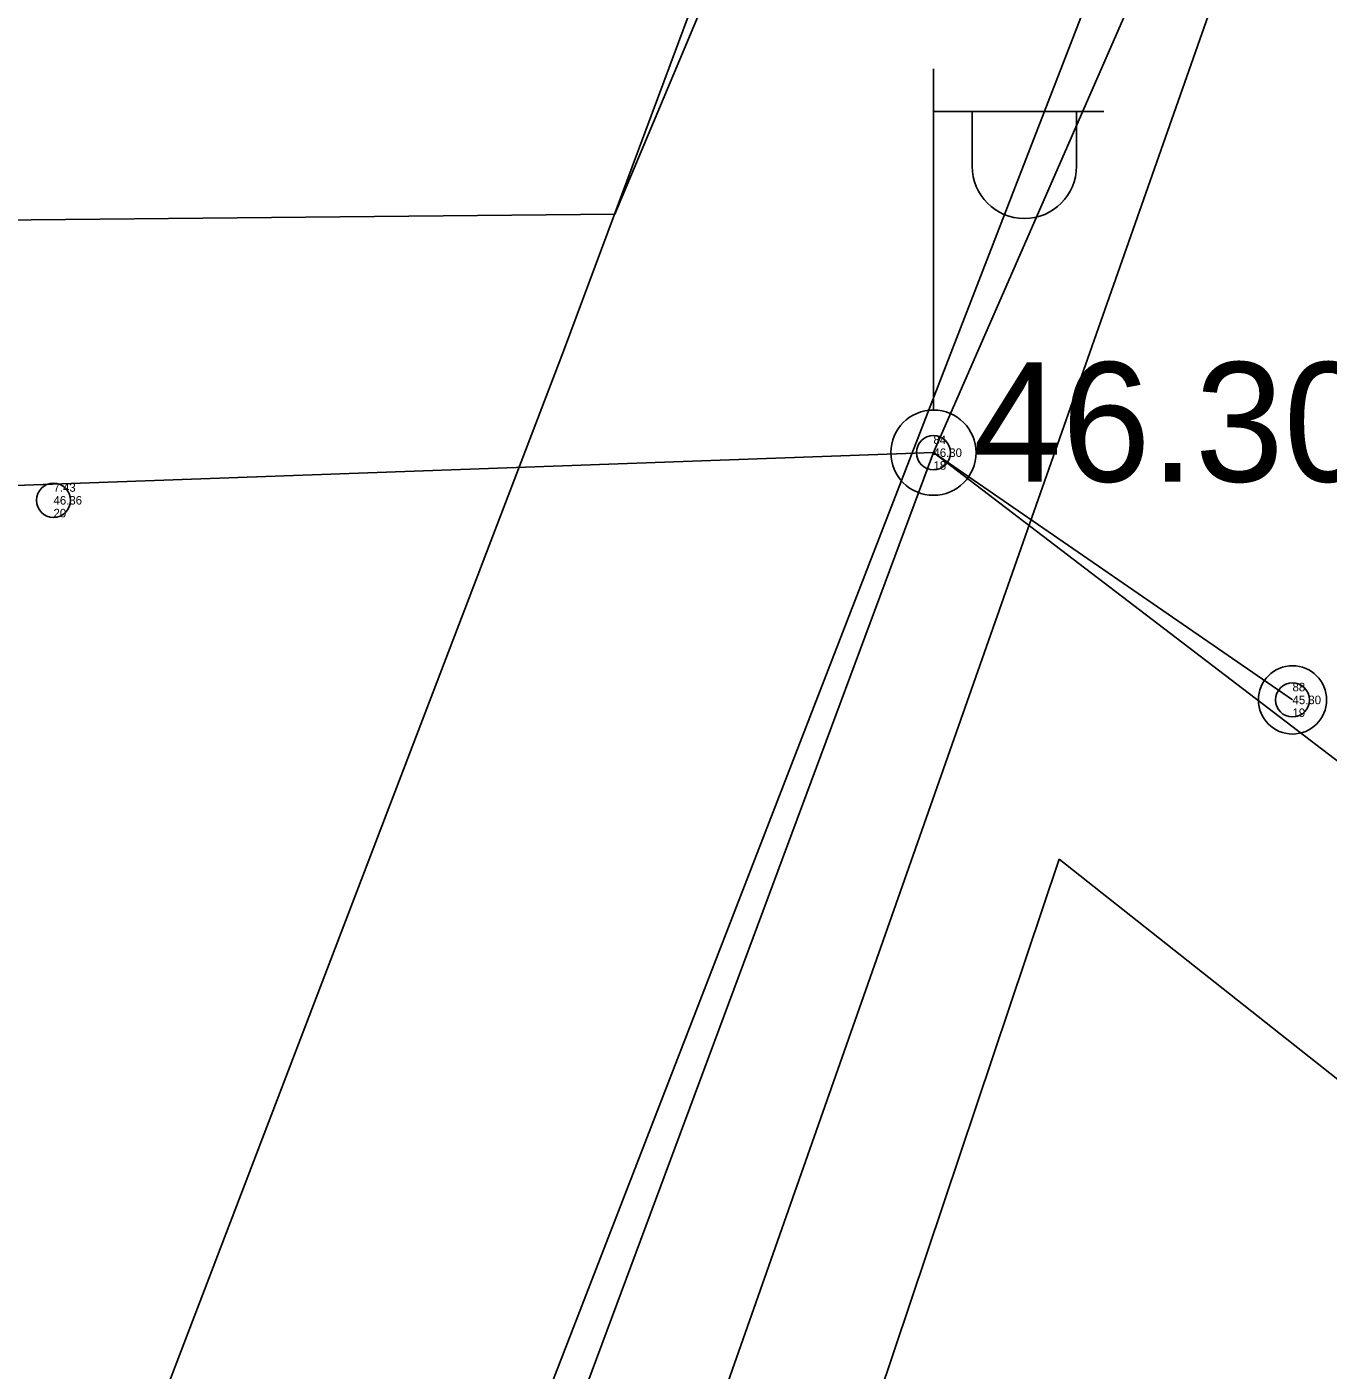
# Model space of a CAD drawing. Extents: x 641523 to 642227, y 6455262 to 6456242.
# Drawn here: x 642054.11 to 642061.74, y 6455872.84 to 6455880.72 of the extents above; entities that cross this region are included whole.
import ezdxf

# ---------------------------------------------------------------- set-up
doc = ezdxf.new("R2010")
doc.units = 0
for name, color, linetype in [('KORGUS-EH2000', 7, 'Continuous'), ('MOOTKOOD', 7, 'Continuous'), ('MOOTKORG-EH2000', 7, 'Continuous'), ('MOOTMPUNKT', 7, 'Continuous'), ('MOOTNR', 7, 'Continuous'), ('MOOTPIIR', 7, 'Continuous'), ('MPOHULIIN', 7, 'Continuous'), ('PIIR', 7, 'Continuous'), ('POST', 7, 'Continuous'), ('TEE', 7, 'Continuous')]:
    doc.layers.add(name, color=color, linetype=linetype)

msp = doc.modelspace()

# ---------------------------------------------------------------- linework, layer by layer
at = {"layer": 'MOOTMPUNKT'}
for centre in [(642059.4264, 6455878.2196), (642054.2662, 6455877.9403), (642061.5321, 6455876.7701)]:
    msp.add_circle(centre, 0.1, dxfattribs=at)
at = {"layer": 'MOOTPIIR'}
for points in [[(642097.4942, 6456022.422), (642104.8137, 6456011.9229), (642064.2741, 6456016.6017), (642063.2158, 6456011.3962), (642107.3217, 6456008.157), (642105.6588, 6456003.4683), (642096.689, 6456007.3503), (642096.1328, 6456002.6648), (642103.873, 6455999.186), (642086.368, 6455952.9606), (642044.9864, 6455989.7897), (642039.2117, 6455987.7274), (642084.7336, 6455948.4828), (642070.5355, 6455910.4721), (642057.5583, 6455879.6184), (642039.6762, 6455879.4455), (642039.5323, 6455875.902), (642053.9409, 6455873.3704), (642041.6095, 6455835.537), (642029.127, 6455837.8017), (641925.1329, 6455863.6716)], [(641999.6756, 6455679.0587), (642011.0682, 6455719.0568), (642020.6585, 6455751.4524), (642030.8312, 6455783.4238), (642039.0358, 6455783.5555), (642039.8484, 6455786.4858), (642031.8021, 6455786.0578), (642035.7462, 6455797.7945), (642044.2541, 6455794.393), (642045.5558, 6455796.3634), (642053.3732, 6455807.4877), (642054.8341, 6455809.3263), (642071.766, 6455804.7384), (642074.2352, 6455809.1498), (642050.0374, 6455813.9614), (642052.6949, 6455833.9375), (642046.4375, 6455835.3996), (642050.8878, 6455848.2053), (642060.1631, 6455875.8366), (642095.0184, 6455848.2895), (642097.9196, 6455851.3712), (642063.0386, 6455879.7281), (642075.4151, 6455907.6097), (642088.3562, 6455946.7601)]]:
    msp.add_lwpolyline(points, dxfattribs=at)
at = {"layer": 'MPOHULIIN'}
for points in [[(642087.8695, 6455949.573), (642072.9313, 6455909.1172), (642059.4264, 6455878.2196), (642042.4775, 6455877.6149)], [(642059.4264, 6455878.2196), (642049.0127, 6455850.2275), (642039.2533, 6455815.874)], [(642059.4264, 6455878.2196), (642094.7791, 6455851.2278), (642098.5078, 6455848.3809)]]:
    msp.add_lwpolyline(points, dxfattribs=at)
at = {"layer": 'PIIR'}
msp.add_lwpolyline([(642130.09, 6456055.66), (642083.86, 6455940.55), (642061.75, 6455882.81), (642042.97, 6455829.38), (642045.44, 6455826.43), (642026.82, 6455832.03), (642032.82, 6455836.47), (642042.33, 6455863.1), (642075.71, 6455959.7), (642091.07, 6455998.26), (642045.79, 6456007.76), (642043.84, 6456000.72), (642019.37, 6456007.09), (642048.49, 6456020.04), (642067.94, 6456011.96), (642099.55, 6456023.63)], dxfattribs=at)
msp.add_lwpolyline([(642045.44, 6455826.43), (642042.97, 6455829.38), (642061.75, 6455882.81), (642076.12, 6455868.38), (642098.99, 6455866.79), (642089.69, 6455835.76), (642101.49, 6455832.71), (642094.28, 6455810.61)], close=True, dxfattribs=at)
at = {"layer": 'POST'}
for p, q in [((642059.4264, 6455878.4696), (642059.4264, 6455880.4696)), ((642059.4264, 6455880.2196), (642060.4264, 6455880.2196)), ((642059.653, 6455879.8987), (642059.653, 6455880.2196)), ((642060.2659, 6455879.8987), (642060.2659, 6455880.2196)), ((642059.4264, 6455878.2196), (642061.5321, 6455876.7701))]:
    msp.add_line(p, q, dxfattribs=at)
for centre, radius in [((642059.4264, 6455878.2196), 0.25), ((642061.5321, 6455876.7701), 0.2)]:
    msp.add_circle(centre, radius, dxfattribs=at)
msp.add_arc((642059.9594, 6455879.8987), 0.3064, 180, 0, dxfattribs=at)
at = {"layer": 'TEE'}
for points in [[(642133.7779, 6456079.1508), (642130.211, 6456070.635), (642115.637, 6456032.296), (642109.92, 6456017.203), (642107.721, 6456011.57), (642103.829, 6456001.101), (642100.634, 6455992.564), (642094.143, 6455975.712), (642089.068, 6455962.426), (642081.15, 6455941.556), (642075.83, 6455927.529), (642070.988, 6455914.856), (642064.903, 6455898.873), (642060.149, 6455886.589), (642057.257, 6455878.814), (642053.502, 6455869.003), (642050.696, 6455860.856), (642049.6489, 6455857.2543), (642048.002, 6455852.067), (642044.413, 6455840.53), (642043.0864, 6455836.2436)], [(642138.2167, 6456077.3359), (642137.824, 6456076.473), (642135.61, 6456072.992), (642130.332, 6456065.392), (642117.339, 6456031.214), (642111.741, 6456016.082), (642109.764, 6456011.204), (642105.814, 6456001.073), (642101.832, 6455989.402), (642095.628, 6455974.212), (642091.025, 6455961.954), (642083.12, 6455940.827), (642077.133, 6455924.978), (642073.194, 6455914.672), (642071.352, 6455910.02), (642066.886, 6455898.621), (642062.155, 6455885.699), (642060.344, 6455880.909), (642053.543, 6455863.352), (642051.4233, 6455856.1642)]]:
    msp.add_lwpolyline(points, dxfattribs=at)

# ---------------------------------------------------------------- texts
at = {"layer": 'KORGUS-EH2000'}
msp.add_text('46.30', height=0.7, dxfattribs=at).set_placement((642059.6586, 6455878.0497))
at = {"layer": 'MOOTKOOD'}
for s, p in [('84', (642059.4264, 6455878.2696)), ('7.43', (642054.2662, 6455877.9903)), ('88', (642061.5321, 6455876.8201))]:
    msp.add_text(s, height=0.05, dxfattribs=at).set_placement(p)
at = {"layer": 'MOOTKORG-EH2000'}
for s, p in [('46.30', (642059.4264, 6455878.1946)), ('46.36', (642054.2662, 6455877.9153)), ('45.30', (642061.5321, 6455876.7451))]:
    msp.add_text(s, height=0.05, dxfattribs=at).set_placement(p)
at = {"layer": 'MOOTNR'}
for s, p in [('18', (642059.4264, 6455878.1196)), ('20', (642054.2662, 6455877.8403)), ('19', (642061.5321, 6455876.6701))]:
    msp.add_text(s, height=0.05, dxfattribs=at).set_placement(p)

doc.saveas('drawing.dxf')
